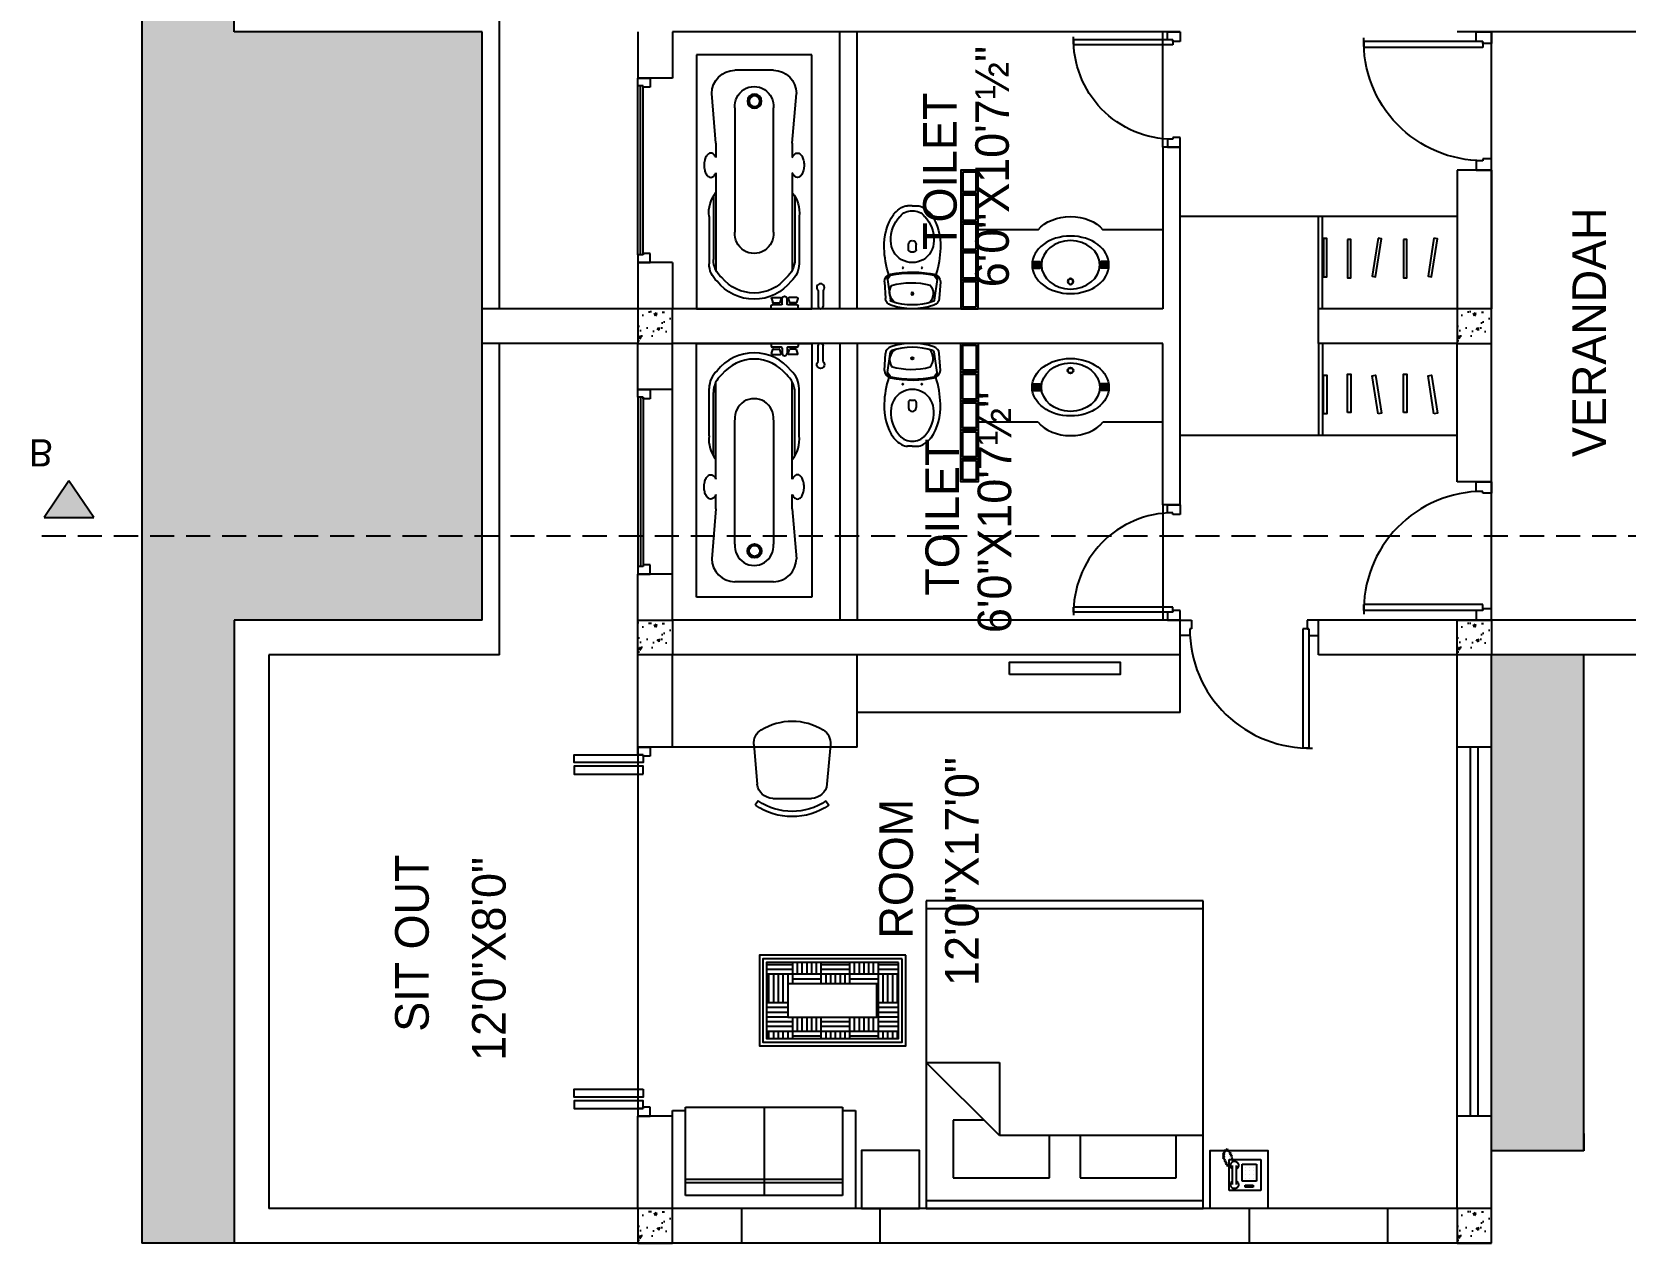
# Model space of a CAD drawing. Extents: x 173554 to 176562, y -34760 to -32805.
# Drawn here: x 175890.1 to 176304.5, y -34222.2 to -33907.2 of the extents above; entities that cross this region are included whole.
import ezdxf
from ezdxf.enums import TextEntityAlignment as Align

# ---------------------------------------------------------------- set-up
doc = ezdxf.new("R2010")
doc.units = 0
doc.header["$LTSCALE"] = 25
doc.header["$MEASUREMENT"] = 0
doc.linetypes.add('DASHDOT', pattern=[1, 0.5, -0.25, 0, -0.25])
doc.linetypes.add('HIDDEN', pattern=[0.375, 0.25, -0.125])
doc.layers.get('0').update_dxf_attribs({"linetype": 'CONTINUOUS'})
for name, color, linetype in [('COLUMN', 31, 'CONTINUOUS'), ('DIMLINE', 254, 'CONTINUOUS'), ('DOOR', 1, 'CONTINUOUS'), ('FURN', 10, 'CONTINUOUS'), ('GLASS BRICKS', 4, 'CONTINUOUS'), ('HATCH', 8, 'CONTINUOUS'), ('PLUMBING', 6, 'CONTINUOUS'), ('Roof lilne', 31, 'CONTINUOUS'), ('sec', 13, 'DASHDOT'), ('text', 2, 'CONTINUOUS'), ('TILE', 22, 'CONTINUOUS'), ('wall', 13, 'CONTINUOUS'), ('WINDOW', 4, 'CONTINUOUS')]:
    doc.layers.add(name, color=color, linetype=linetype)
doc.styles.add('STYLE2', font='')
doc.styles.add('style5', font='')
doc.styles.get('STYLE2').set_extended_font_data('Cooper BlkItHd BT')
doc.styles.get('style5').set_extended_font_data('Geometr415 Md BT')
pattern_1 = [(4.9697, (136145.37356, -210534.86918), (-96.00000841214, -7.99993045606), [7.387776, -177.306568]), (270, (136152.7336, -210534.229), (8, -8), [0.64, -7.36]), (90, (136153.3736, -210542.229), (-8, 8), [2.24, -5.76]), (180, (136153.3736, -210539.989), (-8, -8), [0.8, -7.2]), (360, (136152.5736, -210534.869), (8, 8), [0.8, -7.2]), (90, (136153.3736, -210534.869), (-8, 8), [0.64, -7.36]), (90, (136152.7336, -210542.229), (-8, 8), [1.6, -6.4]), (175.0303, (136152.73356, -210540.62918), (-96.00000841214, 7.99993045606), [7.387776, -177.306568]), (142.6961, (136152.33356, -210540.62918), (136.0000859335, -103.99988711906), [2.112064, -209.094]), (108.4349, (136150.6536, -210539.3492), (-7.999987226, 16.000003477), [2.023856, -23.27436]), (71.5651, (136150.0136, -210537.4292), (-7.999987226, -16.000003477), [2.023856, -23.27436]), (37.3039, (136150.65356, -210535.50918), (136.0000859335, 103.99988711906), [2.112064, -209.094]), (110.2249, (136151.21356, -210538.9492), (32.0000666848, -87.9999781147), [1.61988, -160.367776]), (69.7751, (136150.65356, -210537.4292), (32.0000666848, 87.9999781147), [1.61988, -160.367776]), (37.4054, (136151.21356, -210535.90918), (103.99993971984, 80.0000796209), [1.712072, -169.4954]), (142.5946, (136152.57356, -210539.98918), (103.99993971984, -80.0000796209), [1.712072, -169.4954])]

# ---------------------------------------------------------------- blocks, each defined once
blk = doc.blocks.new('SOFA')
at = {"color": 1}
for p, q in [((28, 4), (-28, 4)), ((-28, 4), (-28, -26)), ((24, 0), (-24, 0)), ((-24, 0), (-24, -27)), ((0, -27), (0, 0)), ((28, -26), (28, 4)), ((-24, -4), (24, -4)), ((24, -27), (24, 0)), ((24, -27), (24, 0)), ((-24, -5), (24, -5)), ((-28, -26), (-24, -26)), ((-24, -27), (24, -27)), ((24, -26), (28, -26))]:
    blk.add_line(p, q, dxfattribs=at)
blk = doc.blocks.new('RECTANG')
for p, q in [((1, 1), (0, 1)), ((0, 1), (0, 0)), ((1, 0), (1, 1)), ((0, 0), (1, 0))]:
    blk.add_line(p, q)
blk = doc.blocks.new('BEDKING')
at = {"color": 0}
for p, q in [((-78, -36), (-78, 36)), ((-19, 36), (-19, -17)), ((-2, 36), (-2, -36)), ((-8, 29), (-19, 29)), ((-8, 4), (-8, 29)), ((-19, 4), (-8, 4)), ((-8, -4), (-19, -4)), ((-8, -29), (-8, -4)), ((-38, -17), (-19, -17)), ((-38, -36), (-38, -17)), ((-19, -17), (-38, -36)), ((-23, -21), (-23, -29)), ((-23, -29), (-8, -29))]:
    blk.add_line(p, q, dxfattribs=at)
at = {"color": 0, "xscale": 80, "yscale": 72, "zscale": 80}
blk.add_blockref('RECTANG', (-80, -36), dxfattribs=at)
blk = doc.blocks.new('FNPHONE')
at = {"color": 0}
for p, q in [((0.92, 6.54), (0.92, 1.54)), ((1.92, 6.54), (1.92, 1.54)), ((4.33, 4.85), (4.33, 4.85)), ((5.27, 4.85), (5.27, 4.85)), ((6.21, 4.85), (6.21, 4.85)), ((-0.9, 0.22), (-1.5, 0.02)), ((-0.7, 0.62), (-1.3, 0.42)), ((-0.5, 1.02), (-1.1, 0.82)), ((-0.3, 1.42), (-0.9, 1.22)), ((-0.1, 1.82), (-0.7, 1.62)), ((1.06, 0.56), (0.7, -0.58)), ((4.33, 3.91), (4.33, 3.91)), ((4.33, 2.97), (4.33, 2.97)), ((4.33, 2.03), (4.33, 2.03)), ((5.27, 3.91), (5.27, 3.91)), ((5.27, 2.97), (5.27, 2.97)), ((5.27, 2.03), (5.27, 2.03)), ((6.21, 3.91), (6.21, 3.91)), ((6.21, 2.97), (6.21, 2.97)), ((6.21, 2.03), (6.21, 2.03)), ((-1.1, -0.18), (-1.7, -0.38)), ((-1.1, -0.58), (-1.7, -0.78)), ((-1.1, -0.98), (-1.7, -1.18)), ((-1.1, -1.38), (-1.7, -1.58)), ((-0.9, -1.78), (-1.5, -1.98)), ((-0.7, -2.18), (-1.3, -2.38)), ((-0.23, -2.46), (-0.83, -2.66)), ((0.3, -1.98), (-0.3, -2.18)), ((0.5, -1.58), (-0.1, -1.78)), ((0.7, -1.18), (0.1, -1.38)), ((0.9, -0.78), (0.3, -0.98))]:
    blk.add_line(p, q, dxfattribs=at)
for centre, start, end in [((1.42, 6.54), 298.4915, 241.5085), ((1.42, 1.54), 118.4915, 61.5085)]:
    blk.add_arc(centre, 1.05, start, end, dxfattribs=at)
for p, xscale, yscale, zscale in [((0, 0), 8.20528234483245, 8.104073169521023, 8.20528234483245), ((3.4, 1.25), 3.75, 4.375, 3.75), ((4.18, 6.72), 2.03125, 0.46875, 2.03125)]:
    blk.add_blockref('RECTANG', p, dxfattribs=dict(at, xscale=xscale, yscale=yscale, zscale=zscale))
blk = doc.blocks.new('A$C3B4262AC')
at = {"layer": 'DOOR'}
for p, q in [((0, 4), (0, 0)), ((2.5, 4), (0, 4)), ((0, 0), (3, 0)), ((2.5, 2.25), (2.5, 4)), ((3, 2.25), (2.5, 2.25)), ((3, 0), (3, 2.25))]:
    blk.add_line(p, q, dxfattribs=at)
blk = doc.blocks.new('CHAIR1')
at = {"color": 0}
for p, q in [((6.09, 9.96), (16.38, 9.07)), ((20.77, 8.8), (21.88, 9.57)), ((20.09, 5.02), (20.09, -5.02)), ((6.09, -9.96), (16.38, -9.07)), ((20.77, -8.8), (21.88, -9.57))]:
    blk.add_line(p, q, dxfattribs=at)
for centre, radius, start, end in [((5.74, 5.91), 4.06, 85.0303, 148.407), ((16.03, 5.02), 4.06, 0, 85.0303), ((7.9, 0), 15.59, 325.6197, 34.3803), ((7.9, 0), 16.94, 325.6197, 34.3803), ((15.35, 0), 15.35, 148.407, 211.593), ((5.74, -5.91), 4.06, 211.593, 274.9697), ((16.03, -5.02), 4.06, 274.9697, 0)]:
    blk.add_arc(centre, radius, start, end, dxfattribs=at)
blk = doc.blocks.new('200028')
at = {"layer": 'PLUMBING'}
for points in [[(4.51, 3.33, 1), (4.19, 3.33, 1)], [(4.19, -1.59, 1), (4.51, -1.59, 1)]]:
    blk.add_hatch(color=256, dxfattribs=at).paths.add_polyline_path(points)
for p, q in [((6.25, 6.51), (7.37, 7.3)), ((7.37, 7.3), (12.73, 6.53)), ((7.96, 8.15), (12.33, 7.85)), ((-11.79, 0.87), (-11.79, 2.11)), ((-11.79, 0.87), (-11.79, -0.37)), ((-0.34, 1.87), (-1.73, 1.87)), ((0.16, 1.37), (0.16, 0.37)), ((-0.34, -0.13), (-1.73, -0.13)), ((6.25, -4.77), (7.37, -5.57)), ((7.37, -5.57), (12.73, -4.79)), ((7.96, -6.42), (12.33, -6.11))]:
    blk.add_line(p, q, dxfattribs=at)
for centre, radius in [((4.35, 3.33), 0.156), ((11.09, 0.87), 0.312), ((4.35, -1.59), 0.156)]:
    blk.add_circle(centre, radius, dxfattribs=at)
for centre, radius, start, end in [((-3.12, -1.48), 9.71, 134.7032, 147.6541), ((-7.84, 3.29), 3, 125.7546, 134.7032), ((-1.79, -5.38), 13.57, 85.6873, 125.1099), ((-3.1, -2.14), 8.6, 86.8837, 133.6869), ((-2.58, 0.87), 5.57, 269.4196, 90.5804), ((-1.08, -13.97), 22.13, 71.0966, 89.1989), ((34.56, 0.87), 29.12, 168.7614, 192.0802), ((34.56, 0.87), 28.87, 168.7311, 191.2689), ((7.96, 6.15), 2, 90, 168.7614), ((7.23, 6.32), 1, 81.7925, 168.7311), ((26.7, 1.08), 18.5, 163.6925, 195.267), ((10.67, 3.52), 3.25, 32.7982, 121.967), ((12.19, 5.86), 2, 18.0394, 86.0298), ((12.66, 6.04), 0.5, 18.136, 81.7925), ((-3.12, 0.87), 17.1, 341.864, 18.136), ((-3.12, 0.87), 18.1, 341.9606, 18.0394), ((-8.79, 2.11), 3, 147.6541, 180), ((-6.7, 1.14), 3.75, 128.5444, 184.146), ((-6.7, 0.6), 3.75, 175.854, 231.4556), ((-1.73, 0.87), 1, 90, 180), ((-1.73, 0.87), 1, 180, 270), ((-0.34, 1.37), 0.5, 0, 90), ((-0.34, 0.37), 0.5, 270, 0), ((-8.79, -0.37), 3, 180, 212.3459), ((-3.12, 3.22), 9.71, 212.3459, 225.2968), ((-7.84, -1.55), 3, 225.2968, 234.2454), ((-1.79, 7.11), 13.57, 234.8901, 274.3127), ((-3.1, 3.88), 8.6, 226.3131, 273.1163), ((11.03, -1.03), 3.51, 231.7336, 311.9036), ((-1.08, 15.71), 22.13, 270.8011, 288.9034), ((7.96, -4.42), 2, 191.2386, 270), ((7.23, -4.58), 1, 191.2689, 278.2075), ((12.19, -4.12), 2, 273.9702, 341.9606), ((12.66, -4.3), 0.5, 278.2075, 341.864)]:
    blk.add_arc(centre, radius, start, end, dxfattribs=at)
blk = doc.blocks.new('DR1H902')
at = {"color": 0}
for p, q in [((-0.5, 0), (-0.5, 1)), ((-0.5, 1), (-0.45, 1)), ((-0.45, 0), (-0.45, 1)), ((-0.5, 0), (-0.45, 0))]:
    blk.add_line(p, q, dxfattribs=at)
blk.add_arc((-0.5, 0), 1, 0, 91.707, dxfattribs=at)
blk = doc.blocks.new('A$C1F9E242A')
blk.add_blockref('A$C3B4262AC', (0, 0))
at = {"xscale": -1}
blk.add_blockref('A$C3B4262AC', (36, 0), dxfattribs=at)
at = {"layer": 'DOOR', "xscale": -31, "yscale": 31, "zscale": 68.88888888888889}
blk.add_blockref('DR1H902', (18, 2.25), dxfattribs=at)
blk = doc.blocks.new('*U54')
at = {"xscale": -1}
blk.add_blockref('A$C1F9E242A', (0, -2), dxfattribs=at)
blk = doc.blocks.new('tiffany')
at = {"layer": 'PLUMBING'}
for points in [[(-9.67, 0.85), (-7.91, 0.85, -0.414214), (-7.79, 0.73), (-7.79, 0.7, -0.414214), (-7.91, 0.58), (-9.67, 0.58, -0.414214), (-9.79, 0.7), (-9.79, 0.73, -0.414214)], [(-9.67, 0.38), (-7.91, 0.38, -0.414214), (-7.79, 0.26), (-7.79, 0.22, -0.414214), (-7.91, 0.1), (-9.67, 0.1, -0.414214), (-9.79, 0.22), (-9.79, 0.26, -0.414214)], [(9.67, 0.85), (7.91, 0.85, 0.414214), (7.79, 0.73), (7.79, 0.7, 0.414214), (7.91, 0.58), (9.67, 0.58, 0.414214), (9.79, 0.7), (9.79, 0.73, 0.414214)], [(9.67, 0.38), (7.91, 0.38, 0.414214), (7.79, 0.26), (7.79, 0.22, 0.414214), (7.91, 0.1), (9.67, 0.1, 0.414214), (9.79, 0.22), (9.79, 0.26, 0.414214)], [(-9.67, -0.38), (-7.91, -0.38, 0.414214), (-7.79, -0.26), (-7.79, -0.22, 0.414214), (-7.91, -0.1), (-9.67, -0.1, 0.414214), (-9.79, -0.22), (-9.79, -0.26, 0.414214)], [(-9.67, -0.85), (-7.91, -0.85, 0.414214), (-7.79, -0.73), (-7.79, -0.7, 0.414214), (-7.91, -0.58), (-9.67, -0.58, 0.414214), (-9.79, -0.7), (-9.79, -0.73, 0.414214)], [(9.67, -0.38), (7.91, -0.38, -0.414214), (7.79, -0.26), (7.79, -0.22, -0.414214), (7.91, -0.1), (9.67, -0.1, -0.414214), (9.79, -0.22), (9.79, -0.26, -0.414214)], [(9.67, -0.85), (7.91, -0.85, -0.414214), (7.79, -0.73), (7.79, -0.7, -0.414214), (7.91, -0.58), (9.67, -0.58, -0.414214), (9.79, -0.7), (9.79, -0.73, -0.414214)]]:
    blk.add_lwpolyline(points, format="xyb", close=True, dxfattribs=at)
for radius in [0.762, 0.642]:
    blk.add_circle((0, 4.35), radius, dxfattribs=at)
blk.add_ellipse((0, 0), major_axis=(-10, 0), ratio=0.748, dxfattribs=at)
blk.add_ellipse((0, 0), major_axis=(-7.58, 0), ratio=0.831023, start_param=-1.570796, end_param=4.712389, dxfattribs=at)
blk = doc.blocks.new('BIB')
at = {"layer": 'PLUMBING'}
for p, q in [((-4.72, 0.62), (-0.62, 0.62)), ((-4.72, -0.62), (-0.62, -0.62))]:
    blk.add_line(p, q, dxfattribs=at)
for centre, radius, start, end in [((-5.5, 0), 1, 38.6822, 321.3178), ((-0.62, 0), 0.625, 270, 90)]:
    blk.add_arc(centre, radius, start, end, dxfattribs=at)
blk = doc.blocks.new('*U73')
blk.add_blockref('A$C1F9E242A', (-36, -2))
blk = doc.blocks.new('SHOWER')
at = {"layer": 'PLUMBING'}
for p, q in [((-3.5, 0), (-3.5, 0.75)), ((-3.5, 0), (3.5, 0)), ((-3.43, 2.65), (-3.1, 1.62)), ((-3.26, 2.88), (-1.09, 2.88)), ((-3.25, 1), (-0.88, 1)), ((-2.93, 1.5), (-1.42, 1.5)), ((-0.92, 2.65), (-1.25, 1.62)), ((-0.62, 1.25), (-0.62, 2.62)), ((0.62, 1.25), (0.62, 2.62)), ((0.88, 1), (3.25, 1)), ((0.91, 2.65), (1.24, 1.62)), ((3.25, 2.88), (1.08, 2.88)), ((2.92, 1.5), (1.4, 1.5)), ((3.42, 2.65), (3.09, 1.62)), ((3.5, 0), (3.5, 0.75))]:
    blk.add_line(p, q, dxfattribs=at)
for centre, radius, start, end in [((-3.25, 0.75), 0.25, 90, 180), ((-3.26, 2.7), 0.175, 90, 197.6501), ((-2.93, 1.67), 0.175, 197.6501, 270), ((-1.42, 1.67), 0.175, 270, 342.3499), ((-1.09, 2.7), 0.175, 342.3499, 90), ((-0.88, 1.25), 0.25, 270, 0), ((0, 2.62), 0.625, 0, 180), ((0.88, 1.25), 0.25, 180, 270), ((1.08, 2.7), 0.175, 90, 197.6501), ((1.4, 1.67), 0.175, 197.6501, 270), ((2.92, 1.67), 0.175, 270, 342.3499), ((3.25, 2.7), 0.175, 342.3499, 90), ((3.25, 0.75), 0.25, 0, 90)]:
    blk.add_arc(centre, radius, start, end, dxfattribs=at)
blk = doc.blocks.new('MAURYA')
for p, q in [((0, 0), (0, 30)), ((0, 30), (66, 30)), ((66, 30), (66, 0)), ((22.98, 24.93), (10, 26)), ((22.98, 24.93), (26.7, 24.93)), ((30.64, 24.93), (35.76, 24.93)), ((35.76, 24.93), (55.95, 24.93)), ((36.71, 25.59), (53.21, 25.59)), ((41.98, 26.7), (54.29, 26.7)), ((4, 10), (4, 20)), ((13.77, 20), (46.06, 20)), ((46.06, 10), (13.77, 10)), ((22.98, 5.07), (10, 4)), ((22.98, 5.07), (26.7, 5.07)), ((30.64, 5.07), (35.76, 5.07)), ((35.76, 5.07), (54.29, 5.07)), ((35.76, 5.07), (55.95, 5.07)), ((36.71, 4.41), (53.21, 4.41)), ((66, 0), (0, 0)), ((41.98, 3.3), (54.29, 3.3))]:
    blk.add_line(p, q)
for points in [[(26.7, 24.93, -0.019813), (26.43, 25.06, -0.105801), (25.71, 25.68, -0.164467), (25.51, 26.27, -0.164467), (25.71, 26.87, -0.105801), (26.43, 27.49, -0.069124), (27.4, 27.85, -0.055324), (28.67, 27.99, -0.055324)], [(28.67, 27.99, -0.055324), (29.95, 27.85, -0.069124), (30.91, 27.49, -0.105801), (31.64, 26.87, -0.164467), (31.84, 26.27, -0.164467), (31.64, 25.68, -0.105801), (30.91, 25.06, -0.019813), (30.64, 24.93, -0.055324)], [(26.7, 5.07, 0.019813), (26.43, 4.94, 0.105801), (25.71, 4.32, 0.164467), (25.51, 3.73, 0.164467), (25.71, 3.13, 0.105801), (26.43, 2.51, 0.069124), (27.4, 2.15, 0.055324), (28.67, 2.01, 0.055324)], [(28.67, 2.01, 0.055324), (29.95, 2.15, 0.069124), (30.91, 2.51, 0.105801), (31.64, 3.13, 0.164467), (31.84, 3.73, 0.164467), (31.64, 4.32, 0.105801), (30.91, 4.94, 0.019813), (30.64, 5.07, 0.055324)]]:
    blk.add_lwpolyline(points, format="xyb")
for radius in [1.84, 1.41]:
    blk.add_circle((12.02, 14.9), radius)
for centre, radius, start, end in [((10, 20), 6, 90, 180), ((40.95, 18.49), 8.27, 82.8256, 128.9176), ((53.21, 19.59), 6, 39.2535, 90), ((54.29, 20.7), 6, 40.8751, 90), ((51.23, 15), 10.69, 308.3282, 51.6718), ((51.33, 15), 12.2, 307.9014, 52.0986), ((13.26, 15), 5.03, 84.1588, 275.8412), ((46.58, 15), 5.03, 264.1588, 95.8412), ((10, 10), 6, 180, 270), ((40.95, 11.51), 8.27, 231.0824, 277.1744), ((53.21, 10.41), 6, 270, 320.7465), ((54.29, 9.3), 6, 270, 319.1249)]:
    blk.add_arc(centre, radius, start, end)
blk = doc.blocks.new('*U72')
blk.add_blockref('A$C1F9E242A', (-36, -2))

msp = doc.modelspace()

# ---------------------------------------------------------------- hatches: boundary and pattern name
at = {"layer": 'FURN'}
h = msp.add_hatch(dxfattribs=at)
h.set_pattern_fill('AR-PARQ1', color=9, scale=0.61875, angle=-90, style=0)
h.set_pattern_definition([(180, (182072.455, -39015.6994), (-7.425, 7.425), [7.425, -7.425]), (180, (182072.455, -39016.937), (-7.425, 7.425), [7.425, -7.425]), (180, (182072.455, -39018.1744), (-7.425, 7.425), [7.425, -7.425]), (180, (182072.455, -39019.412), (-7.425, 7.425), [7.425, -7.425]), (180, (182072.455, -39020.6494), (-7.425, 7.425), [7.425, -7.425]), (180, (182072.455, -39021.887), (-7.425, 7.425), [7.425, -7.425]), (180, (182072.455, -39023.1244), (-7.425, 7.425), [7.425, -7.425]), (270, (182065.03, -39015.6994), (7.425, -7.425), [7.425, -7.425]), (270, (182063.792, -39015.6994), (7.425, -7.425), [7.425, -7.425]), (270, (182062.555, -39015.6994), (7.425, -7.425), [7.425, -7.425]), (270, (182061.317, -39015.6994), (7.425, -7.425), [7.425, -7.425]), (270, (182060.08, -39015.6994), (7.425, -7.425), [7.425, -7.425]), (270, (182058.842, -39015.6994), (7.425, -7.425), [7.425, -7.425]), (270, (182057.605, -39015.6994), (7.425, -7.425), [7.425, -7.425])])
h.paths.add_polyline_path([(176081.18, -34149.25), (176081.18, -34169.03), (176115.51, -34169.03), (176115.51, -34149.25)])
h.paths.add_polyline_path([(176109.9, -34154.81), (176109.9, -34163.46), (176086.71, -34163.46), (176086.71, -34154.81)], flags=16)
at = {"layer": 'HATCH'}
h = msp.add_hatch(dxfattribs=at)
h.set_pattern_fill('AR-CONC', color=8, angle=90, style=0)
h.set_pattern_definition([(140, (138355.203, -207473.2934), (0.62752135, 7.17260183), [0.75, -8.25]), (85, (138355.203, -207473.2934), (-7.52192134, -1.38751334), [0.6, -6.6]), (190.4514, (138355.2554, -207472.696), (-6.89439542, 5.78509382), [0.6374019, -7.01142112]), (136.1842, (138353.203, -207473.293), (1.65519014, 10.6724105), [1.125, -12.375]), (186.6356, (138353.341, -207472.404), (-9.7411787, 9.34662706), [0.9561029, -10.51713]), (81.1842, (138353.203, -207473.293), (-9.741186, 9.34661945), [0.9, -9.9]), (111, (138353.703, -207472.2934), (4.0261889, 5.96907052), [0.75, -8.25]), (56, (138353.703, -207472.2934), (-7.25150045, 2.43315332), [0.6, -6.6]), (161.4514, (138354.039, -207471.796), (-3.22530497, 8.40222629), [0.6374019, -7.01142112]), (127.5, (138355.2031, -207473.2934), (-3.32893854, 0.121598553), [0, -6.52, 0, -6.7, 0, -6.625]), (97.5, (138355.203, -207473.2934), (-3.94411712, 2.630695374), [0, -3.82, 0, -6.37, 0, -2.525]), (57.5, (138355.2031, -207475.5234), (0.225548717, 5.33822436), [0, -2.5, 0, -7.8, 0, -10.35]), (47.5, (138355.203, -207476.5234), (-1.00104982, 5.83186169), [0, -3.25, 0, -5.18, 0, -7.35])])
h.paths.add_polyline_path([(176047.73, -33979.24), (176047.73, -33988.24), (176056.73, -33988.24), (176056.73, -33979.24)])
h = msp.add_hatch(dxfattribs=at)
h.set_pattern_fill('AR-CONC', color=8, angle=90, style=0)
h.set_pattern_definition([(140, (138568.203, -207473.295), (0.62752135, 7.17260183), [0.75, -8.25]), (85, (138568.203, -207473.295), (-7.52192134, -1.38751334), [0.6, -6.6]), (190.4514, (138568.2554, -207472.697), (-6.89439542, 5.78509382), [0.6374019, -7.01142112]), (136.1842, (138566.203, -207473.295), (1.65519014, 10.6724105), [1.125, -12.375]), (186.6356, (138566.341, -207472.406), (-9.7411787, 9.34662706), [0.9561029, -10.51713]), (81.1842, (138566.203, -207473.295), (-9.741186, 9.34661945), [0.9, -9.9]), (111, (138566.703, -207472.295), (4.0261889, 5.96907052), [0.75, -8.25]), (56, (138566.703, -207472.295), (-7.25150045, 2.43315332), [0.6, -6.6]), (161.4514, (138567.039, -207471.7975), (-3.22530497, 8.40222629), [0.6374019, -7.01142112]), (127.5, (138568.2031, -207473.295), (-3.32893854, 0.121598553), [0, -6.52, 0, -6.7, 0, -6.625]), (97.5, (138568.203, -207473.295), (-3.94411712, 2.630695374), [0, -3.82, 0, -6.37, 0, -2.525]), (57.5, (138568.2031, -207475.525), (0.225548717, 5.33822436), [0, -2.5, 0, -7.8, 0, -10.35]), (47.5, (138568.203, -207476.525), (-1.00104982, 5.83186169), [0, -3.25, 0, -5.18, 0, -7.35])])
h.paths.add_polyline_path([(176260.73, -33979.24), (176260.73, -33988.24), (176269.73, -33988.24), (176269.73, -33979.24)])
h = msp.add_hatch(dxfattribs=at)
h.set_pattern_fill('AR-CONC', color=8, angle=90, style=0)
h.set_pattern_definition([(140, (138355.203, -207554.295), (0.62752135, 7.17260183), [0.75, -8.25]), (85, (138355.203, -207554.295), (-7.52192134, -1.38751334), [0.6, -6.6]), (190.4514, (138355.2554, -207553.697), (-6.89439542, 5.78509382), [0.6374019, -7.01142112]), (136.1842, (138353.203, -207554.295), (1.65519014, 10.6724105), [1.125, -12.375]), (186.6356, (138353.341, -207553.406), (-9.7411787, 9.34662706), [0.9561029, -10.51713]), (81.1842, (138353.203, -207554.295), (-9.741186, 9.34661945), [0.9, -9.9]), (111, (138353.703, -207553.295), (4.0261889, 5.96907052), [0.75, -8.25]), (56, (138353.703, -207553.295), (-7.25150045, 2.43315332), [0.6, -6.6]), (161.4514, (138354.039, -207552.7975), (-3.22530497, 8.40222629), [0.6374019, -7.01142112]), (127.5, (138355.2031, -207554.295), (-3.32893854, 0.121598553), [0, -6.52, 0, -6.7, 0, -6.625]), (97.5, (138355.203, -207554.295), (-3.94411712, 2.630695374), [0, -3.82, 0, -6.37, 0, -2.525]), (57.5, (138355.2031, -207556.525), (0.225548717, 5.33822436), [0, -2.5, 0, -7.8, 0, -10.35]), (47.5, (138355.203, -207557.525), (-1.00104982, 5.83186169), [0, -3.25, 0, -5.18, 0, -7.35])])
h.paths.add_polyline_path([(176047.73, -34060.24), (176047.73, -34069.24), (176056.73, -34069.24), (176056.73, -34060.24)])
h = msp.add_hatch(dxfattribs=at)
h.set_pattern_fill('AR-CONC', color=8, angle=90, style=0)
h.set_pattern_definition([(140, (138568.203, -207554.295), (0.62752135, 7.17260183), [0.75, -8.25]), (85, (138568.203, -207554.295), (-7.52192134, -1.38751334), [0.6, -6.6]), (190.4514, (138568.2554, -207553.697), (-6.89439542, 5.78509382), [0.6374019, -7.01142112]), (136.1842, (138566.203, -207554.295), (1.65519014, 10.6724105), [1.125, -12.375]), (186.6356, (138566.341, -207553.406), (-9.7411787, 9.34662706), [0.9561029, -10.51713]), (81.1842, (138566.203, -207554.295), (-9.741186, 9.34661945), [0.9, -9.9]), (111, (138566.703, -207553.295), (4.0261889, 5.96907052), [0.75, -8.25]), (56, (138566.703, -207553.295), (-7.25150045, 2.43315332), [0.6, -6.6]), (161.4514, (138567.039, -207552.7975), (-3.22530497, 8.40222629), [0.6374019, -7.01142112]), (127.5, (138568.2031, -207554.295), (-3.32893854, 0.121598553), [0, -6.52, 0, -6.7, 0, -6.625]), (97.5, (138568.203, -207554.295), (-3.94411712, 2.630695374), [0, -3.82, 0, -6.37, 0, -2.525]), (57.5, (138568.2031, -207556.525), (0.225548717, 5.33822436), [0, -2.5, 0, -7.8, 0, -10.35]), (47.5, (138568.203, -207557.525), (-1.00104982, 5.83186169), [0, -3.25, 0, -5.18, 0, -7.35])])
h.paths.add_polyline_path([(176260.73, -34060.24), (176260.73, -34069.24), (176269.73, -34069.24), (176269.73, -34060.24)])
h = msp.add_hatch(dxfattribs=at)
h.set_pattern_fill('AR-CONC', color=8, angle=90, style=0)
h.set_pattern_definition([(140, (138355.203, -207707.295), (0.62752135, 7.17260183), [0.75, -8.25]), (85, (138355.203, -207707.295), (-7.52192134, -1.38751334), [0.6, -6.6]), (190.4514, (138355.2554, -207706.697), (-6.89439542, 5.78509382), [0.6374019, -7.01142112]), (136.1842, (138353.203, -207707.295), (1.65519014, 10.6724105), [1.125, -12.375]), (186.6356, (138353.341, -207706.406), (-9.7411787, 9.34662706), [0.9561029, -10.51713]), (81.1842, (138353.203, -207707.295), (-9.741186, 9.34661945), [0.9, -9.9]), (111, (138353.703, -207706.295), (4.0261889, 5.96907052), [0.75, -8.25]), (56, (138353.703, -207706.295), (-7.25150045, 2.43315332), [0.6, -6.6]), (161.4514, (138354.039, -207705.7975), (-3.22530497, 8.40222629), [0.6374019, -7.01142112]), (127.5, (138355.2031, -207707.295), (-3.32893854, 0.121598553), [0, -6.52, 0, -6.7, 0, -6.625]), (97.5, (138355.203, -207707.295), (-3.94411712, 2.630695374), [0, -3.82, 0, -6.37, 0, -2.525]), (57.5, (138355.2031, -207709.525), (0.225548717, 5.33822436), [0, -2.5, 0, -7.8, 0, -10.35]), (47.5, (138355.203, -207710.525), (-1.00104982, 5.83186169), [0, -3.25, 0, -5.18, 0, -7.35])])
h.paths.add_polyline_path([(176047.73, -34213.24), (176047.73, -34222.24), (176056.73, -34222.24), (176056.73, -34213.24)])
h = msp.add_hatch(dxfattribs=at)
h.set_pattern_fill('AR-CONC', color=8, angle=90, style=0)
h.set_pattern_definition([(140, (138568.203, -207707.295), (0.62752135, 7.17260183), [0.75, -8.25]), (85, (138568.203, -207707.295), (-7.52192134, -1.38751334), [0.6, -6.6]), (190.4514, (138568.2554, -207706.697), (-6.89439542, 5.78509382), [0.6374019, -7.01142112]), (136.1842, (138566.203, -207707.295), (1.65519014, 10.6724105), [1.125, -12.375]), (186.6356, (138566.341, -207706.406), (-9.7411787, 9.34662706), [0.9561029, -10.51713]), (81.1842, (138566.203, -207707.295), (-9.741186, 9.34661945), [0.9, -9.9]), (111, (138566.703, -207706.295), (4.0261889, 5.96907052), [0.75, -8.25]), (56, (138566.703, -207706.295), (-7.25150045, 2.43315332), [0.6, -6.6]), (161.4514, (138567.039, -207705.7975), (-3.22530497, 8.40222629), [0.6374019, -7.01142112]), (127.5, (138568.2031, -207707.295), (-3.32893854, 0.121598553), [0, -6.52, 0, -6.7, 0, -6.625]), (97.5, (138568.203, -207707.295), (-3.94411712, 2.630695374), [0, -3.82, 0, -6.37, 0, -2.525]), (57.5, (138568.2031, -207709.525), (0.225548717, 5.33822436), [0, -2.5, 0, -7.8, 0, -10.35]), (47.5, (138568.203, -207710.525), (-1.00104982, 5.83186169), [0, -3.25, 0, -5.18, 0, -7.35])])
h.paths.add_polyline_path([(176260.73, -34213.24), (176260.73, -34222.24), (176269.73, -34222.24), (176269.73, -34213.24)])
at = {"layer": 'sec'}
msp.add_hatch(color=8, dxfattribs=at).paths.add_polyline_path([(175893.29, -34033.57), (175899.75, -34024.01), (175906.2, -34033.57)])
at = {"layer": 'TILE'}
h = msp.add_hatch(dxfattribs=at)
h.set_pattern_fill('SPANTILE', color=256, scale=8, angle=90, style=0)
h.set_pattern_definition(pattern_1)
h.paths.add_polyline_path([(175918.73, -34222.24), (175942.73, -34222.24), (175942.73, -34060.24), (176007.23, -34060.24), (176007.23, -33988.24), (176007.23, -33979.24), (176007.23, -33907.24), (175942.73, -33907.24), (175942.73, -33745.24), (175918.73, -33745.24)])
h = msp.add_hatch(dxfattribs=at)
h.set_pattern_fill('SPANTILE', color=256, scale=8, angle=90, style=0)
h.set_pattern_definition(pattern_1)
h.paths.add_polyline_path([(176269.73, -34193.74), (176269.73, -34198.24), (176293.73, -34198.24), (176293.73, -34193.74)])
h.paths.add_polyline_path([(176269.73, -34088.74), (176269.73, -34093.24), (176269.73, -34097.24), (176269.73, -34185.24), (176269.73, -34189.24), (176269.73, -34193.74), (176293.73, -34193.74), (176293.73, -34088.74)])
h.paths.add_polyline_path([(176269.73, -34084.24), (176269.73, -34088.74), (176293.73, -34088.74), (176293.73, -34084.24)])
h.paths.add_polyline_path([(176269.73, -34069.24), (176269.73, -34069.24), (176269.73, -34084.24), (176293.73, -34084.24), (176293.73, -34069.24)])
h.paths.add_polyline_path([(176269.73, -33883.24), (176269.73, -33898.24), (176293.73, -33898.24), (176293.73, -33883.24)])
h.paths.add_polyline_path([(176269.73, -33878.74), (176269.73, -33883.24), (176293.73, -33883.24), (176293.73, -33878.74)])
h.paths.add_polyline_path([(176269.73, -33773.74), (176269.73, -33778.24), (176269.73, -33782.24), (176269.73, -33870.24), (176269.73, -33874.24), (176269.73, -33878.74), (176293.73, -33878.74), (176293.73, -33773.74)])
h.paths.add_polyline_path([(176269.73, -33769.24), (176269.73, -33773.74), (176293.73, -33773.74), (176293.73, -33769.24)])

# ---------------------------------------------------------------- linework, layer by layer
for p, q in [((175918.73, -33745.24), (175918.73, -34222.24)), ((175942.73, -33907.24), (175942.73, -33745.24)), ((176011.73, -33979.24), (176011.73, -33898.24)), ((176007.23, -33907.24), (175942.73, -33907.24)), ((176007.23, -33979.24), (176007.23, -33907.23)), ((176100.23, -33979.24), (176100.23, -33907.24)), ((176104.73, -33979.24), (176104.73, -33907.24)), ((176338.73, -33907.24), (176260.73, -33907.24)), ((176269.73, -34060.24), (176269.73, -33907.24)), ((176047.73, -33965.24), (176047.73, -33921.24)), ((176047.73, -33965.24), (176047.73, -33921.24)), ((176151.79, -33958.72), (176136.23, -33958.72)), ((176184.23, -33958.72), (176168.67, -33958.72)), ((176007.23, -34060.24), (176007.23, -33988.24)), ((176011.73, -34069.24), (176011.73, -33988.24)), ((176100.23, -33988.24), (176100.23, -34060.24)), ((176104.73, -33988.24), (176104.73, -34060.24)), ((176047.73, -34002.24), (176047.73, -34046.24)), ((176047.73, -34002.24), (176047.73, -34046.24)), ((176056.73, -34048.24), (176056.73, -34000.24)), ((176151.79, -34008.76), (176136.23, -34008.76)), ((176184.23, -34008.76), (176168.67, -34008.76)), ((175942.73, -34060.24), (175942.73, -34222.24)), ((176007.23, -34060.24), (175942.73, -34060.24)), ((176338.73, -34060.24), (176260.73, -34060.24)), ((176338.73, -34060.24), (176269.73, -34060.24)), ((175951.73, -34069.24), (175951.73, -34213.23)), ((176011.73, -34069.24), (175951.73, -34069.24)), ((176338.73, -34069.24), (176260.73, -34069.24)), ((176047.73, -34213.24), (175951.73, -34213.23)), ((175942.73, -34222.24), (175918.73, -34222.24)), ((176047.73, -34222.24), (175942.73, -34222.24))]:
    msp.add_line(p, q)
at = {"color": 8}
for p, q in [((176184.23, -33937.24), (176184.23, -33907.24)), ((176184.23, -34030.24), (176184.23, -34060.24))]:
    msp.add_line(p, q, dxfattribs=at)
at = {"extrusion": (0, 0, -1)}
msp.add_ellipse((176160.23, -33962.73), major_axis=(-10, 0), ratio=0.748, start_param=0.566015, end_param=2.575578, dxfattribs=at)
msp.add_ellipse((176160.23, -34004.75), major_axis=(-10, 0), ratio=0.748, start_param=0.566015, end_param=2.575578)
at = {"layer": 'COLUMN'}
for points in [[(176056.73, -33988.24), (176056.73, -33979.24), (176047.73, -33979.24), (176047.73, -33988.24)], [(176269.73, -33988.24), (176269.73, -33979.24), (176260.73, -33979.24), (176260.73, -33988.24)], [(176056.73, -34060.24), (176056.73, -34069.24), (176047.73, -34069.24), (176047.73, -34060.24)], [(176269.73, -34060.24), (176269.73, -34069.24), (176260.73, -34069.24), (176260.73, -34060.24)], [(176056.73, -34222.24), (176056.73, -34213.24), (176047.73, -34213.24), (176047.73, -34222.24)], [(176269.73, -34222.24), (176269.73, -34213.24), (176260.73, -34213.24), (176260.73, -34222.24)]]:
    msp.add_lwpolyline(points, close=True, dxfattribs=at)
at = {"layer": 'DOOR', "color": 4}
for points in [[(176049.13, -34095.24), (176049.13, -34097.24), (176031.13, -34097.24), (176031.13, -34095.24)], [(176049.13, -34100.24), (176049.13, -34098.24), (176031.13, -34098.24), (176031.13, -34100.24)], [(176049.13, -34182.24), (176049.13, -34184.24), (176031.13, -34184.24), (176031.13, -34182.24)], [(176049.13, -34187.24), (176049.13, -34185.24), (176031.13, -34185.24), (176031.13, -34187.24)]]:
    msp.add_lwpolyline(points, close=True, dxfattribs=at)
at = {"layer": 'FURN'}
for p, q in [((176260.73, -33955.24), (176188.73, -33955.24)), ((176224.73, -33979.24), (176224.73, -33955.24)), ((176225.73, -33979.24), (176225.73, -33955.24)), ((176224.73, -33988.24), (176224.73, -34012.24)), ((176225.73, -33988.24), (176225.73, -34012.24)), ((176260.73, -34012.24), (176188.73, -34012.24)), ((176104.73, -34093.24), (176104.73, -34069.24)), ((176188.73, -34084.24), (176188.73, -34069.24)), ((176188.73, -34084.24), (176104.73, -34084.24)), ((176104.73, -34093.24), (176056.73, -34093.24))]:
    msp.add_line(p, q, dxfattribs=at)
at = {"layer": 'FURN', "color": 8}
for points in [[(176226.03, -33960.94), (176226.03, -33970.96), (176226.92, -33970.96), (176226.92, -33960.94)], [(176232.27, -33961.22), (176232.27, -33971.24), (176233.16, -33971.24), (176233.16, -33961.22)], [(176240.22, -33960.92), (176238.67, -33970.78), (176239.54, -33970.96), (176241.1, -33961.1)], [(176246.79, -33961.22), (176246.79, -33971.24), (176247.69, -33971.24), (176247.69, -33961.22)], [(176254.74, -33960.92), (176253.19, -33970.78), (176254.07, -33970.96), (176255.62, -33961.1)], [(176226.03, -34006.53), (176226.03, -33996.51), (176226.92, -33996.51), (176226.92, -34006.53)], [(176232.27, -34006.26), (176232.27, -33996.24), (176233.16, -33996.24), (176233.16, -34006.26)], [(176240.22, -34006.56), (176238.67, -33996.69), (176239.54, -33996.52), (176241.1, -34006.38)], [(176246.79, -34006.26), (176246.79, -33996.24), (176247.69, -33996.24), (176247.69, -34006.26)], [(176254.74, -34006.56), (176253.19, -33996.69), (176254.07, -33996.52), (176255.62, -34006.38)]]:
    msp.add_lwpolyline(points, close=True, dxfattribs=at)
at = {"layer": 'FURN'}
for points in [[(176144.32, -34074.35), (176144.32, -34071.11), (176173.15, -34071.11), (176173.15, -34074.35)], [(176117.36, -34147.39), (176079.32, -34147.39), (176079.32, -34170.89), (176117.36, -34170.89)], [(176109.9, -34154.81), (176086.71, -34154.81), (176086.71, -34163.46), (176109.9, -34163.46)], [(176105.89, -34213.24), (176120.92, -34213.24), (176120.92, -34198.17), (176105.89, -34198.17)], [(176211.58, -34213.24), (176196.55, -34213.24), (176196.55, -34198.17), (176211.58, -34198.17)]]:
    msp.add_lwpolyline(points, close=True, dxfattribs=at)
at = {"layer": 'FURN', "color": 9}
for points in [[(176116.44, -34148.32), (176080.25, -34148.32), (176080.25, -34169.96), (176116.44, -34169.96)], [(176115.51, -34149.25), (176081.18, -34149.25), (176081.18, -34169.03), (176115.51, -34169.03)]]:
    msp.add_lwpolyline(points, close=True, dxfattribs=at)
at = {"layer": 'GLASS BRICKS'}
for points in [[(176136.23, -33949.24), (176136.23, -33943.24), (176131.73, -33943.24), (176131.73, -33949.24)], [(176136.23, -33956.74), (176136.23, -33949.24), (176131.73, -33949.24), (176131.73, -33956.74)], [(176136.23, -33964.24), (176136.23, -33956.74), (176131.73, -33956.74), (176131.73, -33964.24)], [(176136.23, -33971.74), (176136.23, -33964.24), (176131.73, -33964.24), (176131.73, -33971.74)], [(176136.23, -33979.24), (176136.23, -33971.74), (176131.73, -33971.74), (176131.73, -33979.24)], [(176136.23, -33988.24), (176136.23, -33995.74), (176131.73, -33995.74), (176131.73, -33988.24)], [(176136.23, -33995.74), (176136.23, -34003.24), (176131.73, -34003.24), (176131.73, -33995.74)], [(176136.23, -34003.24), (176136.23, -34010.74), (176131.73, -34010.74), (176131.73, -34003.24)], [(176136.23, -34010.74), (176136.23, -34018.24), (176131.73, -34018.24), (176131.73, -34010.74)], [(176136.23, -34018.24), (176136.23, -34024.24), (176131.73, -34024.24), (176131.73, -34018.24)]]:
    msp.add_lwpolyline(points, close=True, dxfattribs=at)
at = {"layer": 'GLASS BRICKS', "color": 8}
for points in [[(176135.73, -33948.74), (176135.73, -33943.74), (176132.23, -33943.74), (176132.23, -33948.74)], [(176135.73, -33956.24), (176135.73, -33949.74), (176132.23, -33949.74), (176132.23, -33956.24)], [(176135.73, -33963.74), (176135.73, -33957.24), (176132.23, -33957.24), (176132.23, -33963.74)], [(176135.73, -33971.24), (176135.73, -33964.74), (176132.23, -33964.74), (176132.23, -33971.24)], [(176135.73, -33978.74), (176135.73, -33972.24), (176132.23, -33972.24), (176132.23, -33978.74)], [(176135.73, -33988.74), (176135.73, -33995.24), (176132.23, -33995.24), (176132.23, -33988.74)], [(176135.73, -33996.24), (176135.73, -34002.74), (176132.23, -34002.74), (176132.23, -33996.24)], [(176135.73, -34003.74), (176135.73, -34010.24), (176132.23, -34010.24), (176132.23, -34003.74)], [(176135.73, -34011.24), (176135.73, -34017.74), (176132.23, -34017.74), (176132.23, -34011.24)], [(176135.73, -34018.74), (176135.73, -34023.74), (176132.23, -34023.74), (176132.23, -34018.74)]]:
    msp.add_lwpolyline(points, close=True, dxfattribs=at)
at = {"layer": 'Roof lilne', "color": 7}
for p, q in [((176293.73, -34088.74), (176293.73, -34069.24)), ((176293.73, -34193.74), (176293.73, -34198.24))]:
    msp.add_line(p, q, dxfattribs=at)
at = {"layer": 'sec', "linetype": 'Continuous'}
for p, q in [((175899.75, -34024.01), (175893.29, -34033.57)), ((175906.2, -34033.57), (175899.75, -34024.01))]:
    msp.add_line(p, q, dxfattribs=at)
at = {"layer": 'wall'}
for p, q in [((176047.73, -33907.23), (176047.73, -33919.24)), ((176188.73, -33907.24), (176056.73, -33907.24)), ((176056.73, -33907.24), (176056.73, -33919.24)), ((176056.73, -33919.24), (176047.73, -33919.24)), ((176184.23, -33937.24), (176184.23, -33979.24)), ((176188.73, -33937.24), (176184.23, -33937.24)), ((176188.73, -34030.24), (176188.73, -33937.24)), ((176260.73, -33943.24), (176260.73, -33979.24)), ((176269.73, -33943.24), (176260.73, -33943.24)), ((176269.73, -33943.24), (176269.73, -33979.24)), ((176269.73, -34024.24), (176269.73, -33943.24)), ((176047.73, -33967.24), (176047.73, -33979.24)), ((176056.73, -33967.24), (176047.73, -33967.24)), ((176056.73, -33967.24), (176056.73, -33979.24)), ((176007.23, -33988.24), (176007.23, -33979.24)), ((176047.73, -33979.24), (176007.23, -33979.24)), ((176184.23, -33979.24), (176056.73, -33979.24)), ((176260.73, -33979.24), (176224.73, -33979.24)), ((176224.73, -33988.24), (176224.73, -33979.24)), ((176047.73, -33988.24), (176007.23, -33988.24)), ((176047.73, -34000.24), (176047.73, -33988.24)), ((176047.73, -34000.24), (176047.73, -33988.24)), ((176184.23, -33988.24), (176056.73, -33988.24)), ((176056.73, -34000.24), (176056.73, -33988.24)), ((176056.73, -34000.24), (176056.73, -33988.24)), ((176184.23, -34030.24), (176184.23, -33988.24)), ((176260.73, -33988.24), (176224.73, -33988.24)), ((176260.73, -34024.24), (176260.73, -33988.24)), ((176269.73, -34024.24), (176269.73, -33988.24)), ((176056.73, -34000.24), (176047.73, -34000.24)), ((176056.73, -34000.24), (176047.73, -34000.24)), ((176269.73, -34024.24), (176260.73, -34024.24)), ((176188.73, -34030.24), (176184.23, -34030.24)), ((175893.29, -34033.57), (175906.2, -34033.57)), ((176047.73, -34060.24), (176047.73, -34048.24)), ((176056.73, -34048.24), (176047.73, -34048.24)), ((176056.73, -34048.24), (176047.73, -34048.24)), ((176056.73, -34060.24), (176056.73, -34048.24)), ((176056.73, -34060.24), (176056.73, -34048.24)), ((176188.73, -34060.24), (176056.73, -34060.24)), ((176188.73, -34069.24), (176188.73, -34060.24)), ((176260.73, -34060.24), (176224.73, -34060.24)), ((176224.73, -34069.24), (176224.73, -34060.24)), ((176260.73, -34093.24), (176260.73, -34060.24)), ((176047.73, -34093.24), (176047.73, -34069.24)), ((176188.73, -34069.24), (176056.73, -34069.24)), ((176056.73, -34093.24), (176056.73, -34069.24)), ((176260.73, -34069.24), (176224.73, -34069.24)), ((176269.73, -34093.24), (176269.73, -34069.24)), ((176293.73, -34198.24), (176293.73, -34069.24)), ((176056.73, -34093.24), (176047.73, -34093.24)), ((176269.73, -34093.24), (176260.73, -34093.24)), ((176047.73, -34213.24), (176047.73, -34189.24)), ((176056.73, -34189.24), (176047.73, -34189.24)), ((176056.73, -34213.24), (176056.73, -34189.24)), ((176269.73, -34189.24), (176260.73, -34189.24)), ((176260.73, -34213.24), (176260.73, -34189.24)), ((176269.73, -34222.24), (176269.73, -34189.24)), ((176293.73, -34198.24), (176269.73, -34198.24)), ((176260.73, -34213.24), (176056.73, -34213.24)), ((176074.73, -34222.24), (176074.73, -34213.24)), ((176110.73, -34222.24), (176110.73, -34213.24)), ((176206.73, -34222.24), (176206.73, -34213.24)), ((176242.73, -34222.24), (176242.73, -34213.24)), ((176269.73, -34222.24), (176047.73, -34222.24))]:
    msp.add_line(p, q, dxfattribs=at)
at = {"layer": 'wall', "linetype": 'HIDDEN'}
msp.add_line((175892.73, -34038.28), (176382.22, -34038.28), dxfattribs=at)
at = {"layer": 'wall', "color": 7}
msp.add_line((176047.73, -34093.24), (176047.73, -34189.24), dxfattribs=at)
at = {"layer": 'WINDOW', "color": 4}
for p, q in [((176048.38, -33965.24), (176048.38, -33921.24)), ((176049.13, -33965.24), (176049.13, -33921.24)), ((176048.38, -34002.24), (176048.38, -34046.24)), ((176049.13, -34002.24), (176049.13, -34046.24)), ((176264.23, -34189.24), (176264.23, -34093.24)), ((176266.23, -34189.24), (176266.23, -34093.24))]:
    msp.add_line(p, q, dxfattribs=at)
at = {"layer": 'WINDOW'}
for p, q in [((176260.73, -34189.24), (176260.73, -34093.24)), ((176269.73, -34189.24), (176269.73, -34093.24))]:
    msp.add_line(p, q, dxfattribs=at)

# ---------------------------------------------------------------- block references
at = {"yscale": 0.7999999999883585, "zscale": 0.7999999999999999, "rotation": 90}
for p, xscale in [((176050.93, -33919.24), -0.7999999999883585), ((176050.93, -33967.24), 0.7999999999883585), ((176050.93, -34000.24), -0.7999999999883585), ((176050.93, -34000.24), -0.7999999999883585), ((176050.93, -34048.24), 0.7999999999883585), ((176050.93, -34048.24), 0.7999999999883585), ((176050.93, -34093.24), -0.7999999999883585), ((176050.93, -34189.24), 0.8000000000174623)]:
    msp.add_blockref('A$C3B4262AC', p, dxfattribs=dict(at, xscale=xscale))
at = {"xscale": -1}
for name, p, rotation in [('tiffany', (176160.23, -33967.82), 180), ('BIB', (176095.24, -33988.24), 270)]:
    msp.add_blockref(name, p, dxfattribs=dict(at, rotation=rotation))
for name, p, rotation in [('BIB', (176095.24, -33979.24), 270), ('SHOWER', (176085.88, -33988.24), 180)]:
    msp.add_blockref(name, p, dxfattribs=dict(rotation=rotation))
msp.add_blockref('SHOWER', (176085.88, -33979.24), dxfattribs=at)
msp.add_blockref('tiffany', (176160.23, -33999.65))
at = {"layer": 'DIMLINE', "xscale": -1, "rotation": 90}
msp.add_blockref('200028', (176119.96, -33964.26), dxfattribs=at)
at = {"layer": 'DIMLINE', "rotation": 90}
msp.add_blockref('200028', (176119.96, -34003.22), dxfattribs=at)
at = {"layer": 'DOOR', "yscale": 0.8333333333430346, "zscale": 0.8333333333333334, "rotation": 90}
for p, xscale in [((176187.07, -33937.24), -0.8333333333139308), ((176187.07, -34030.24), 0.8333333333430346)]:
    msp.add_blockref('*U54', p, dxfattribs=dict(at, xscale=xscale))
at = {"layer": 'DOOR', "rotation": 90}
msp.add_blockref('*U73', (176267.73, -33907.24), dxfattribs=at)
at = {"layer": 'DOOR', "xscale": -1}
for name, p, rotation in [('*U73', (176267.73, -34060.24), 90), ('*U72', (176224.73, -34062.24), 180)]:
    msp.add_blockref(name, p, dxfattribs=dict(at, rotation=rotation))
at = {"layer": 'FURN', "xscale": -1}
for name, p, rotation in [('CHAIR1', (176087.83, -34086.48), 90), ('FNPHONE', (176201.47, -34200.47), 180)]:
    msp.add_blockref(name, p, dxfattribs=dict(at, rotation=rotation))
at = {"layer": 'FURN', "rotation": 270}
msp.add_blockref('BEDKING', (176158.73, -34213.24), dxfattribs=at)
at = {"layer": 'FURN', "xscale": -0.8500000000058208, "yscale": 0.8500000000058208, "zscale": 0.85, "rotation": 180}
msp.add_blockref('SOFA', (176080.53, -34209.84), dxfattribs=at)
at = {"layer": 'PLUMBING', "xscale": -1, "rotation": 90}
msp.add_blockref('MAURYA', (176092.95, -33913.24), dxfattribs=at)
at = {"layer": 'PLUMBING', "rotation": 90}
msp.add_blockref('MAURYA', (176092.95, -34054.24), dxfattribs=at)

# ---------------------------------------------------------------- texts
at = {"layer": 'sec', "color": 2, "style": 'STYLE2', "text_generation_flag": 2}
msp.add_text('B', height=7.07, rotation=180, dxfattribs=at).set_placement((175892.51, -34013.19), align=Align.CENTER)
at = {"layer": 'text', "style": 'style5'}
for s, height, p in [('6\'0"X10\'7½"', 8.7331, (176144.19, -33973.65)), ('TOILET', 8.733, (176130.63, -33963.93)), ('VERANDAH', 8.733, (176299.46, -34017.81)), ('6\'0"X10\'7½"', 8.7331, (176144.8, -34063.59)), ('TOILET', 8.733, (176131.23, -34053.87)), ('12\'0"X17\'0"', 8.7331, (176136.35, -34155.36)), ('ROOM', 8.733, (176119.22, -34143.03)), ('SIT OUT', 8.733, (175993.33, -34167.26)), ('12\'0"X8\'0"', 8.733, (176013.34, -34174.85))]:
    msp.add_text(s, height=height, rotation=90, dxfattribs=at).set_placement(p)

doc.saveas('drawing.dxf')
